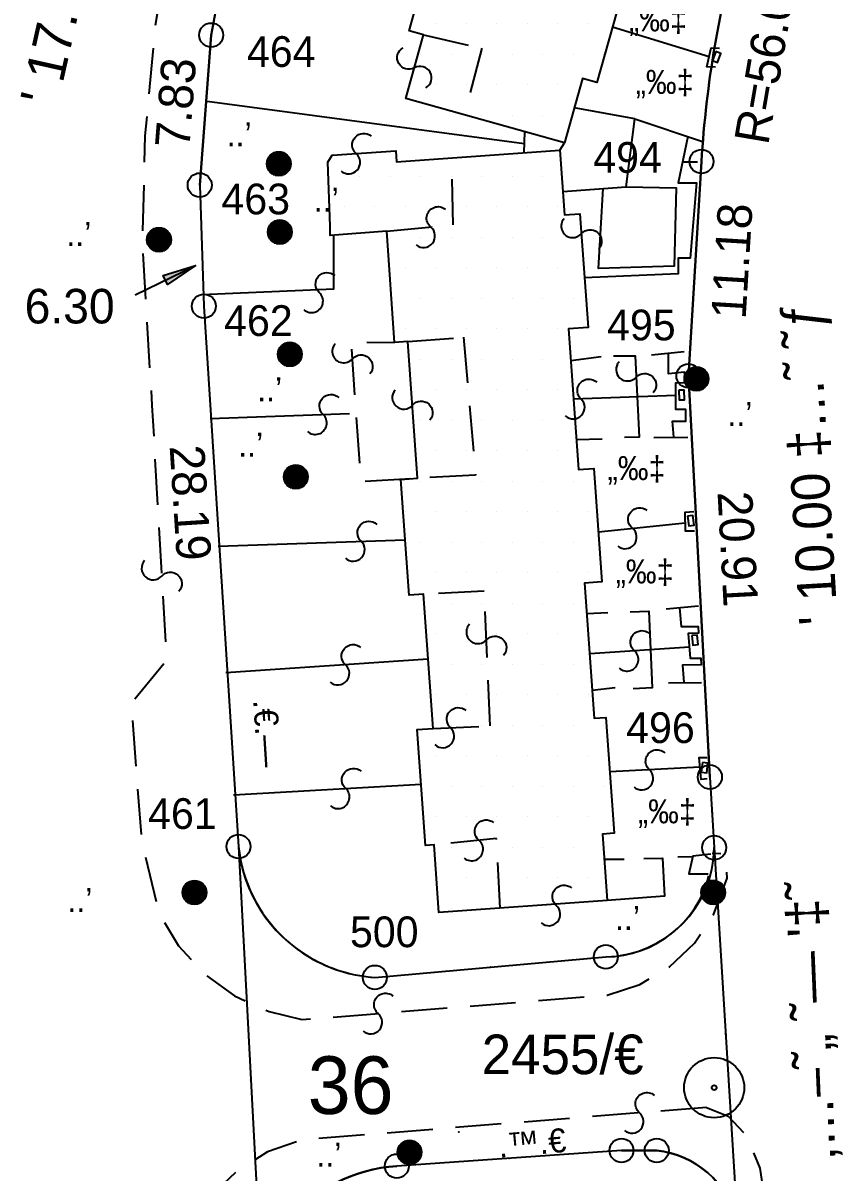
# Model space of a CAD drawing. Extents: x 160399 to 161261, y 619798 to 620526.
# Drawn here: x 160829 to 160870.9, y 620068.5 to 620128.4 of the extents above; entities that cross this region are included whole.
import ezdxf
from ezdxf.enums import TextEntityAlignment as Align

# ---------------------------------------------------------------- set-up
doc = ezdxf.new("R2010")
doc.units = 0
doc.header["$LTSCALE"] = 0.3749999999999999
doc.header["$MEASUREMENT"] = 0
doc.linetypes.add('HIDDEN', pattern=[9.524999999999999, 6.35, -3.175])
doc.layers.get('0').update_dxf_attribs({"linetype": 'CONTINUOUS'})
for name, color, linetype in [('FNCP002', 251, 'CONTINUOUS'), ('FNCS012', 3, 'CONTINUOUS'), ('PCLP004', 7, 'CONTINUOUS'), ('PCLS002', 2, 'CONTINUOUS'), ('PCLS007', 4, 'CONTINUOUS'), ('PCLS012', 4, 'CONTINUOUS'), ('PH-BLDH001', 3, 'CONTINUOUS'), ('PH-BLDP001', 3, 'CONTINUOUS'), ('PH-BLDP008', 3, 'CONTINUOUS'), ('PH-BLDP030', 3, 'HIDDEN'), ('PH-BLDP031', 3, 'HIDDEN'), ('PH-FNCP000', 3, 'CONTINUOUS'), ('PH-FNCP006', 3, 'CONTINUOUS'), ('PH-FNCP007', 3, 'CONTINUOUS'), ('PH-LGTS008', 3, 'CONTINUOUS'), ('PH-PHNS006', 3, 'CONTINUOUS'), ('PH-RODP021', 3, 'HIDDEN'), ('PH-RODP023', 3, 'HIDDEN'), ('PH-RODT100', 3, 'HIDDEN'), ('RODS001', 7, 'CONTINUOUS'), ('RODS004', 3, 'CONTINUOUS'), ('SRVS002', 6, 'CONTINUOUS'), ('SRVS007', 2, 'CONTINUOUS'), ('UD_PCLS008', 11, 'CONTINUOUS')]:
    doc.layers.add(name, color=color, linetype=linetype)
doc.styles.add('HEBTXT', font='hebtxt')

# ---------------------------------------------------------------- blocks, each defined once
blk = doc.blocks.new('*X19')
at = {"color": 0}
for p, q in [((160846.29375, 620120.3624999999), (160846.29375, 620120.3624999999)), ((160847.88125, 620120.3624999999), (160847.88125, 620120.3624999999)), ((160849.46875, 620120.3624999999), (160849.46875, 620120.3624999999)), ((160851.05625, 620120.3624999999), (160851.05625, 620120.3624999999)), ((160852.64375, 620120.3624999999), (160852.64375, 620120.3624999999)), ((160854.23125, 620120.3624999999), (160854.23125, 620120.3624999999)), ((160855.8187499999, 620120.3624999999), (160855.8187499999, 620120.3624999999)), ((160857.4062499999, 620120.3624999999), (160857.4062499999, 620120.3624999999)), ((160847.0875, 620118.775), (160847.0875, 620118.775)), ((160848.675, 620118.775), (160848.675, 620118.775)), ((160850.2625, 620118.775), (160850.2625, 620118.775)), ((160851.85, 620118.775), (160851.85, 620118.775)), ((160853.4375, 620118.775), (160853.4375, 620118.775)), ((160855.025, 620118.775), (160855.025, 620118.775)), ((160856.6125, 620118.775), (160856.6125, 620118.775)), ((160858.2, 620118.775), (160858.2, 620118.775)), ((160849.46875, 620117.1875), (160849.46875, 620117.1875)), ((160851.05625, 620117.1875), (160851.05625, 620117.1875)), ((160852.64375, 620117.1875), (160852.64375, 620117.1875)), ((160854.23125, 620117.1875), (160854.23125, 620117.1875)), ((160855.81875, 620117.1875), (160855.81875, 620117.1875)), ((160857.40625, 620117.1875), (160857.40625, 620117.1875)), ((160858.99375, 620117.1875), (160858.99375, 620117.1875)), ((160850.2625, 620115.6), (160850.2625, 620115.6)), ((160851.85, 620115.6), (160851.85, 620115.6)), ((160853.4375, 620115.6), (160853.4375, 620115.6)), ((160855.025, 620115.6), (160855.025, 620115.6)), ((160856.6125, 620115.6), (160856.6125, 620115.6)), ((160858.2, 620115.6), (160858.2, 620115.6)), ((160851.05625, 620114.0125), (160851.05625, 620114.0125)), ((160852.64375, 620114.0125), (160852.64375, 620114.0125)), ((160854.23125, 620114.0125), (160854.23125, 620114.0125)), ((160855.81875, 620114.0125), (160855.81875, 620114.0125)), ((160857.40625, 620114.0125), (160857.40625, 620114.0125)), ((160858.99375, 620114.0125), (160858.99375, 620114.0125)), ((160850.2625, 620112.4249999999), (160850.2625, 620112.4249999999)), ((160851.85, 620112.4249999999), (160851.85, 620112.4249999999)), ((160853.4375, 620112.4249999999), (160853.4375, 620112.4249999999)), ((160855.025, 620112.4249999999), (160855.025, 620112.4249999999)), ((160856.6125, 620112.4249999999), (160856.6125, 620112.4249999999)), ((160858.2, 620112.4249999999), (160858.2, 620112.4249999999)), ((160851.05625, 620110.8375), (160851.05625, 620110.8375)), ((160852.64375, 620110.8375), (160852.64375, 620110.8375)), ((160854.23125, 620110.8375), (160854.23125, 620110.8375)), ((160855.81875, 620110.8375), (160855.81875, 620110.8375)), ((160857.40625, 620110.8375), (160857.40625, 620110.8375)), ((160851.85, 620109.25), (160851.85, 620109.25)), ((160853.4375, 620109.25), (160853.4375, 620109.25)), ((160855.025, 620109.25), (160855.025, 620109.25)), ((160856.6125, 620109.25), (160856.6125, 620109.25)), ((160858.2, 620109.25), (160858.2, 620109.25)), ((160851.05625, 620107.6625), (160851.05625, 620107.6625)), ((160852.64375, 620107.6625), (160852.64375, 620107.6625)), ((160854.23125, 620107.6625), (160854.23125, 620107.6625)), ((160855.81875, 620107.6625), (160855.81875, 620107.6625)), ((160857.40625, 620107.6625), (160857.40625, 620107.6625)), ((160858.99375, 620107.6625), (160858.99375, 620107.6625)), ((160851.85, 620106.075), (160851.85, 620106.075)), ((160853.4375, 620106.075), (160853.4375, 620106.075)), ((160855.025, 620106.075), (160855.025, 620106.075)), ((160856.6125, 620106.075), (160856.6125, 620106.075)), ((160858.2, 620106.075), (160858.2, 620106.075)), ((160851.05625, 620104.4874999999), (160851.05625, 620104.4874999999)), ((160852.64375, 620104.4874999999), (160852.64375, 620104.4874999999)), ((160854.23125, 620104.4874999999), (160854.23125, 620104.4874999999)), ((160855.8187499999, 620104.4874999999), (160855.8187499999, 620104.4874999999)), ((160857.4062499999, 620104.4874999999), (160857.4062499999, 620104.4874999999)), ((160858.9937499999, 620104.4874999999), (160858.9937499999, 620104.4874999999)), ((160850.2625, 620102.9), (160850.2625, 620102.9)), ((160851.85, 620102.9), (160851.85, 620102.9)), ((160853.4375, 620102.9), (160853.4375, 620102.9)), ((160855.025, 620102.9), (160855.025, 620102.9)), ((160856.6125, 620102.9), (160856.6125, 620102.9)), ((160858.2, 620102.9), (160858.2, 620102.9)), ((160859.7875, 620102.9), (160859.7875, 620102.9)), ((160851.05625, 620101.3125), (160851.05625, 620101.3125)), ((160852.64375, 620101.3125), (160852.64375, 620101.3125)), ((160854.23125, 620101.3125), (160854.23125, 620101.3125)), ((160855.81875, 620101.3125), (160855.81875, 620101.3125)), ((160857.40625, 620101.3125), (160857.40625, 620101.3125)), ((160858.99375, 620101.3125), (160858.99375, 620101.3125)), ((160851.85, 620099.725), (160851.85, 620099.725)), ((160853.4375, 620099.725), (160853.4375, 620099.725)), ((160855.025, 620099.725), (160855.025, 620099.725)), ((160856.6125, 620099.725), (160856.6125, 620099.725)), ((160858.2, 620099.725), (160858.2, 620099.725)), ((160859.7875, 620099.725), (160859.7875, 620099.725)), ((160852.64375, 620098.1375), (160852.64375, 620098.1375)), ((160854.23125, 620098.1375), (160854.23125, 620098.1375)), ((160855.81875, 620098.1375), (160855.81875, 620098.1375)), ((160857.40625, 620098.1375), (160857.40625, 620098.1375)), ((160858.99375, 620098.1375), (160858.99375, 620098.1375)), ((160851.85, 620096.5499999999), (160851.85, 620096.5499999999)), ((160853.4375, 620096.5499999999), (160853.4375, 620096.5499999999)), ((160855.025, 620096.5499999999), (160855.025, 620096.5499999999)), ((160856.6125, 620096.5499999999), (160856.6125, 620096.5499999999)), ((160858.2, 620096.5499999999), (160858.2, 620096.5499999999)), ((160852.64375, 620094.9625), (160852.64375, 620094.9625)), ((160854.23125, 620094.9625), (160854.23125, 620094.9625)), ((160855.81875, 620094.9625), (160855.81875, 620094.9625)), ((160857.40625, 620094.9625), (160857.40625, 620094.9625)), ((160858.99375, 620094.9625), (160858.99375, 620094.9625)), ((160851.85, 620093.375), (160851.85, 620093.375)), ((160853.4375, 620093.375), (160853.4375, 620093.375)), ((160855.025, 620093.375), (160855.025, 620093.375)), ((160856.6125, 620093.375), (160856.6125, 620093.375)), ((160858.2, 620093.375), (160858.2, 620093.375)), ((160859.7875, 620093.375), (160859.7875, 620093.375)), ((160852.64375, 620091.7875), (160852.64375, 620091.7875)), ((160854.23125, 620091.7875), (160854.23125, 620091.7875)), ((160855.81875, 620091.7875), (160855.81875, 620091.7875)), ((160857.40625, 620091.7875), (160857.40625, 620091.7875)), ((160858.99375, 620091.7875), (160858.99375, 620091.7875)), ((160860.58125, 620091.7875), (160860.58125, 620091.7875)), ((160851.85, 620090.2), (160851.85, 620090.2)), ((160853.4375, 620090.2), (160853.4375, 620090.2)), ((160855.025, 620090.2), (160855.025, 620090.2)), ((160856.6125, 620090.2), (160856.6125, 620090.2)), ((160858.2, 620090.2), (160858.2, 620090.2)), ((160859.7874999999, 620090.2), (160859.7874999999, 620090.2)), ((160852.64375, 620088.6124999999), (160852.64375, 620088.6124999999)), ((160854.23125, 620088.6124999999), (160854.23125, 620088.6124999999)), ((160855.8187499999, 620088.6124999999), (160855.8187499999, 620088.6124999999)), ((160857.4062499999, 620088.6124999999), (160857.4062499999, 620088.6124999999)), ((160858.9937499999, 620088.6124999999), (160858.9937499999, 620088.6124999999)), ((160860.5812499999, 620088.6124999999), (160860.5812499999, 620088.6124999999)), ((160851.85, 620087.025), (160851.85, 620087.025)), ((160853.4375, 620087.025), (160853.4375, 620087.025)), ((160855.025, 620087.025), (160855.025, 620087.025)), ((160856.6125, 620087.025), (160856.6125, 620087.025)), ((160858.2, 620087.025), (160858.2, 620087.025)), ((160859.7875, 620087.025), (160859.7875, 620087.025)), ((160852.64375, 620085.4375), (160852.64375, 620085.4375)), ((160854.23125, 620085.4375), (160854.23125, 620085.4375)), ((160855.81875, 620085.4375), (160855.81875, 620085.4375)), ((160857.40625, 620085.4375), (160857.40625, 620085.4375)), ((160858.99375, 620085.4375), (160858.99375, 620085.4375)), ((160853.4375, 620083.85), (160853.4375, 620083.85)), ((160855.025, 620083.85), (160855.025, 620083.85)), ((160856.6125, 620083.85), (160856.6125, 620083.85)), ((160858.2, 620083.85), (160858.2, 620083.85)), ((160859.7875, 620083.85), (160859.7875, 620083.85)), ((160852.64375, 620082.2625), (160852.64375, 620082.2625)), ((160854.23125, 620082.2625), (160854.23125, 620082.2625))]:
    blk.add_line(p, q, dxfattribs=at)
blk = doc.blocks.new('*X17')
at = {"color": 0}
for p, q in [((160854.23125, 620136.2374999999), (160854.23125, 620136.2374999999)), ((160855.81875, 620136.2374999999), (160855.81875, 620136.2374999999)), ((160853.4375, 620134.65), (160853.4375, 620134.65)), ((160855.025, 620134.65), (160855.025, 620134.65)), ((160856.6125, 620134.65), (160856.6125, 620134.65)), ((160858.2, 620134.65), (160858.2, 620134.65)), ((160859.7875, 620134.65), (160859.7875, 620134.65)), ((160861.375, 620134.65), (160861.375, 620134.65)), ((160852.64375, 620133.0625), (160852.64375, 620133.0625)), ((160854.23125, 620133.0625), (160854.23125, 620133.0625)), ((160855.81875, 620133.0625), (160855.81875, 620133.0625)), ((160857.40625, 620133.0625), (160857.40625, 620133.0625)), ((160858.99375, 620133.0625), (160858.99375, 620133.0625)), ((160860.58125, 620133.0625), (160860.58125, 620133.0625)), ((160851.85, 620131.475), (160851.85, 620131.475)), ((160853.4375, 620131.475), (160853.4375, 620131.475)), ((160855.025, 620131.475), (160855.025, 620131.475)), ((160856.6125, 620131.475), (160856.6125, 620131.475)), ((160858.2, 620131.475), (160858.2, 620131.475)), ((160859.7875, 620131.475), (160859.7875, 620131.475)), ((160861.375, 620131.475), (160861.375, 620131.475)), ((160851.05625, 620129.8875), (160851.05625, 620129.8875)), ((160852.64375, 620129.8875), (160852.64375, 620129.8875)), ((160854.23125, 620129.8875), (160854.23125, 620129.8875)), ((160855.81875, 620129.8875), (160855.81875, 620129.8875)), ((160857.40625, 620129.8875), (160857.40625, 620129.8875)), ((160858.99375, 620129.8875), (160858.99375, 620129.8875)), ((160860.58125, 620129.8875), (160860.58125, 620129.8875)), ((160851.85, 620128.2999999999), (160851.85, 620128.2999999999)), ((160853.4375, 620128.2999999999), (160853.4375, 620128.2999999999)), ((160855.025, 620128.2999999999), (160855.025, 620128.2999999999)), ((160856.6125, 620128.2999999999), (160856.6125, 620128.2999999999)), ((160858.2, 620128.2999999999), (160858.2, 620128.2999999999)), ((160859.7874999999, 620128.2999999999), (160859.7874999999, 620128.2999999999)), ((160851.05625, 620126.7125), (160851.05625, 620126.7125)), ((160852.64375, 620126.7125), (160852.64375, 620126.7125)), ((160854.23125, 620126.7125), (160854.23125, 620126.7125)), ((160855.81875, 620126.7125), (160855.81875, 620126.7125)), ((160857.40625, 620126.7125), (160857.40625, 620126.7125)), ((160858.99375, 620126.7125), (160858.99375, 620126.7125)), ((160860.58125, 620126.7125), (160860.58125, 620126.7125)), ((160851.85, 620125.125), (160851.85, 620125.125)), ((160853.4375, 620125.125), (160853.4375, 620125.125)), ((160855.025, 620125.125), (160855.025, 620125.125)), ((160856.6125, 620125.125), (160856.6125, 620125.125)), ((160858.2, 620125.125), (160858.2, 620125.125)), ((160854.23125, 620123.5375), (160854.23125, 620123.5375)), ((160855.81875, 620123.5375), (160855.81875, 620123.5375)), ((160857.40625, 620123.5375), (160857.40625, 620123.5375))]:
    blk.add_line(p, q, dxfattribs=at)
blk = doc.blocks.new('*X11')
at = {"color": 0}
for p, q in [((-0.5, 0), (0.5, 0)), ((-0.4989909192560522, 0.03175), (0.4989909192560522, 0.03175)), ((-0.4959513585020209, 0.0635), (0.4959513585020208, 0.0635)), ((-0.4908435977987285, 0.09525), (0.4908435977987285, 0.09525)), ((-0.4836021091765419, 0.127), (0.4836021091765419, 0.127)), ((-0.4741291358902129, 0.15875), (0.4741291358902129, 0.15875)), ((-0.4622875187586185, 0.1905), (0.4622875187586185, 0.1905)), ((-0.4478894255282212, 0.22225), (0.4478894255282212, 0.22225)), ((-0.4306785344082057, 0.254), (0.4306785344082057, 0.254)), ((-0.4103010327795922, 0.28575), (0.4103010327795922, 0.28575)), ((-0.3862560679135021, 0.3175), (0.3862560679135021, 0.3175)), ((-0.3578050272145432, 0.34925), (0.3578050272145432, 0.34925)), ((-0.3237885112229895, 0.381), (0.3237885112229895, 0.381)), ((-0.2822010586443644, 0.41275), (0.2822010586443644, 0.41275)), ((-0.2289535979188796, 0.4445), (0.2289535979188796, 0.4445)), ((-0.1522692927021072, 0.47625), (0.1522692927021072, 0.47625)), ((-0.4989909192560522, -0.03175), (0.4989909192560522, -0.03175)), ((-0.4959513585020209, -0.0635), (0.4959513585020208, -0.0635)), ((-0.4908435977987285, -0.09525), (0.4908435977987285, -0.09525)), ((-0.4836021091765419, -0.127), (0.4836021091765419, -0.127)), ((-0.4741291358902129, -0.15875), (0.4741291358902129, -0.15875)), ((-0.4622875187586185, -0.1905), (0.4622875187586185, -0.1905)), ((-0.4478894255282212, -0.22225), (0.4478894255282212, -0.22225)), ((-0.4306785344082057, -0.254), (0.4306785344082057, -0.254)), ((-0.4103010327795922, -0.28575), (0.4103010327795922, -0.28575)), ((-0.3862560679135021, -0.3175), (0.3862560679135021, -0.3175)), ((-0.3578050272145432, -0.34925), (0.3578050272145432, -0.34925)), ((-0.3237885112229895, -0.381), (0.3237885112229895, -0.381)), ((-0.2822010586443644, -0.41275), (0.2822010586443644, -0.41275)), ((-0.2289535979188796, -0.4445), (0.2289535979188796, -0.4445)), ((-0.1522692927021072, -0.47625), (0.1522692927021072, -0.47625))]:
    blk.add_line(p, q, dxfattribs=at)
blk = doc.blocks.new('LGTS008')
blk.add_circle((0, 0), 0.5)
blk.add_blockref('*X11', (0, 0))
at = {"style": 'HEBTXT', "flags": 8}
blk.add_attdef('DESC', text='', height=1.5, dxfattribs=at).set_placement((-3.815126273058195, -0.6481117895361033), align=Align.CENTER)
at = {"style": 'HEBTXT', "flags": 9}
blk.add_attdef('ID', (0, -2.842750834517413), '', height=1.5, dxfattribs=at)
blk = doc.blocks.new('PHNS006')
at = {"layer": 'PH-PHNS006', "flags": 128}
blk.add_lwpolyline([(-0.5, -0.3125), (0.5, -0.3125), (0.5, 0.25), (-0.5, 0.25), (-0.5, -0.3125)], dxfattribs=at)
blk = doc.blocks.new('FNCS012')
blk.add_circle((0, 0), 0.001)
blk = doc.blocks.new('RODS004')
blk.add_circle((0, 0), 0.001)
blk = doc.blocks.new('SRVS002')
for radius in [1.25, 0.1]:
    blk.add_circle((0, 0), radius)
blk = doc.blocks.new('PCLS002')
blk.add_lwpolyline([(-0.8485281374238571, -0.8485281374238571, 1), (0, 0, -1), (0.8485281374238571, 0.8485281374238571, -1)], format="xyb")
blk = doc.blocks.new('RODS001')
blk.add_circle((0, 0), 0.001)
blk = doc.blocks.new('PCLS008')
at = {"style": 'HEBTXT', "flags": 1}
blk.add_attdef('CAPTION', text='', height=1.5, dxfattribs=at).set_placement((-0.1651017121039331, -14.19119258294813), align=Align.CENTER)
blk = doc.blocks.new('SRVS007')
blk.add_circle((0, 0), 0.5)
at = {"style": 'HEBTXT'}
blk.add_attdef('NAME', text='', height=1.8, dxfattribs=at).set_placement((-0.01061771158461622, -2.996116567604858), align=Align.CENTER)
for tag, flags, p in [('KIND', 1, (1.110223024625157e-16, -6.042079831357224, -0.001)), ('HEIGHT', 1, (1.040834085586084e-16, -7.999999999999998, -0.001)), ('SOURCE-CODE', 9, (1.110223024625157e-16, -9.957920168642774, -0.001)), ('MARK-CODE', 9, (1.110223024625157e-16, -11.91584033728554, -0.0009999999999999998))]:
    blk.add_attdef(tag, text='', height=1.8, dxfattribs=dict(at, flags=flags)).set_placement(p, align=Align.CENTER)
blk = doc.blocks.new('PCLS007')
blk.add_circle((0, 0), 0.003125)
blk = doc.blocks.new('PCLS010')
blk.add_lwpolyline([(0.7499960592755787, -0.002431269442663295), (5.749996059275579, -0.002431269442663295), (3.249996059275579, 0.4975687305573367), (3.249996059275579, -0.5024312694426633), (5.749996059275579, -0.002431269442663295)])
blk.add_solid([(3.249996059275579, -0.5024312694426633), (3.249996059275579, 0.4975687305573367), (5.749996059275579, -0.002431269442663295)])

msp = doc.modelspace()

# ---------------------------------------------------------------- linework, layer by layer
at = {"layer": 'FNCP002', "flags": 128}
for points in [[(160864.74, 620089.11), (160863.62, 620109.99), (160864.3, 620121.15, -0.05423491042838841), (160866.34, 620133.09, -0.09047541799776362), (160874.28, 620143.53), (160855.16, 620158.16), (160851.14, 620151.89), (160847.94, 620154.37), (160846.77, 620152.3), (160842.75, 620143.34), (160840.11, 620134.98), (160838.78, 620127.73), (160838.18, 620119.92, 0.05411386428547276)], [(160838.4, 620113.62), (160840.2, 620085.49, 0.1329432307706634)], [(160840.2, 620085.49, 0.2398491003433579), (160843.9, 620079.73, 0.1152428144086235), (160847.3, 620078.68, 0.8870445028285678)], [(160859.32, 620079.75, 0.3396656970193744), (160864.69, 620083.96, -1.033348640608609)], [(160847.3, 620078.68), (160859.32, 620079.75, 0.06490641091407588)], [(160860.14, 620069.67), (160848.44, 620068.86, 0.2106792816383461)], [(160860.14, 620069.67), (160861.97, 620069.67, -0.3123623364667542), (160866.15, 620066.04, 0.8523101998434994)], [(160841.5, 620061.11, -0.158862058455751), (160842.72, 620065.85, -0.2164329300639602), (160848.44, 620068.86, -1.847254056927535)]]:
    msp.add_lwpolyline(points, format="xyb", dxfattribs=at)
msp.add_lwpolyline([(160838.18, 620119.92), (160838.4, 620113.62)], dxfattribs=at)
at = {"layer": 'PCLP004'}
for p, q in [((160838.78, 620127.73), (160840.11, 620134.98)), ((160838.18, 620119.92), (160838.78, 620127.73)), ((160864.3, 620121.15), (160863.62, 620109.99)), ((160838.18, 620119.92), (160838.4, 620113.62)), ((160838.4, 620113.62), (160840.1999999923, 620085.4899999764)), ((160863.62, 620109.99), (160864.74, 620089.11)), ((160864.74, 620089.11), (160864.9647879671, 620085.4320863184)), ((160840.1999999923, 620085.4899999764), (160841.4958362131, 620061.1880897695)), ((160864.9647879671, 620085.4320863184), (160866.15, 620066.04)), ((160847.3000000242, 620078.6800000089), (160859.32, 620079.75)), ((160860.14, 620069.67), (160848.44, 620068.86)), ((160861.9699999996, 620069.6699999963), (160860.14, 620069.67))]:
    msp.add_line(p, q, dxfattribs=at)
for centre, radius, start, end in [((160920.1964592712, 620117.7441225449), 56.00012643106428, 164.0956100639577, 176.5131702202768), ((160847.7902789746, 620086.2973319937), 7.633093738166826, 186.0713780653789, 266.3173168329028), ((160859.1978302035, 620085.5162782335), 5.767572290422781, 271.2137407086713, 359.1635973518718), ((160861.4381889864, 620064.8359448884), 4.86322030552085, 14.33458651930487, 83.72194087721749), ((160848.8939618799, 620061.0573714657), 7.815823272829372, 93.32975114497405, 142.1790732973562)]:
    msp.add_arc(centre, radius, start, end, dxfattribs=at)
at = {"layer": 'PH-BLDP001'}
for points in [[(160857.171, 620122.115, 40.67), (160848.91, 620124.426, 40.328), (160849.836, 620127.7390000001, 41.989), (160849.079, 620127.951, 41.989), (160850.746, 620133.9110000001, 41.989), (160851.349, 620133.7420000001, 41.928), (160852.231, 620136.895, 40.349), (160860.85, 620134.4850000001, 42.14899999999999), (160859.969, 620131.337, 42.142), (160860.52, 620131.1830000001, 42.142), (160858.862, 620125.256, 41.895), (160858.109, 620125.4670000001, 41.895), (160858.109, 620125.4670000001, 41.895), (160857.171, 620122.115, 40.67)], [(160859.395, 620082.684, 40.63), (160850.631, 620082.059, 38.327), (160850.38, 620085.584, 41.875), (160849.938, 620085.552, 41.875), (160849.508, 620091.581, 41.875), (160850.328, 620091.6390000001, 42.035), (160849.829, 620098.632, 42.035), (160849.082, 620098.5780000001, 42.035), (160848.653, 620104.599, 42.035), (160849.527, 620104.662, 42.142), (160849.021, 620111.772, 42.035), (160848.329, 620111.7220000001, 42.035), (160847.917, 620117.512, 36.881), (160844.98, 620117.3030000001, 36.72), (160844.966, 620117.506, 36.566), (160844.972, 620117.7740000001, 36.546), (160844.856, 620121.1070000001, 36.546), (160845.083, 620121.469, 36.66), (160848.383, 620121.704, 40), (160848.424, 620121.1340000001, 40), (160856.925, 620121.74, 40.797), (160857.165, 620118.365, 42.15600000000001), (160857.976, 620118.422, 42.022), (160858.398, 620112.5090000001, 42.00899999999999), (160857.382, 620112.437, 42.00899999999999), (160857.905, 620105.108, 42.00899999999999), (160858.698, 620105.165, 42.00899999999999), (160859.119, 620099.2640000001, 42.00899999999999), (160858.218, 620099.199, 42.00899999999999), (160858.719, 620092.165, 42.00899999999999), (160859.328, 620092.209, 42.00899999999999), (160859.757, 620086.185, 41.88800000000001), (160859.148, 620086.142, 40.757), (160859.395, 620082.684, 40.63)]]:
    msp.add_polyline3d(points, close=True, dxfattribs=at)
at = {"layer": 'PH-BLDP008'}
for points in [[(160857.078, 620119.589, 35.977), (160860.373, 620119.822, 35.783), (160860.832, 620123.363, 36.024), (160857.682, 620123.9400000001, 36.024)], [(160860.373, 620119.822, 36.66), (160862.977, 620119.784, 36.694), (160862.874, 620115.701, 36.894), (160858.938, 620115.5700000001, 36.828), (160859.183, 620119.738, 36.64)]]:
    msp.add_polyline3d(points, dxfattribs=at)
at = {"layer": 'PH-BLDP030'}
for points in [[(160849.836, 620127.7390000001, 40.596), (160852.876, 620127.0380000001, 40.643), (160851.94, 620123.579, 40.643)], [(160847.917, 620117.512, 41.881), (160851.372, 620117.846, 41.701), (160851.295, 620121.339, 40.703)], [(160849.021, 620111.772, 42.002), (160851.912, 620111.996, 42.31), (160852.534, 620104.8280000001, 41.88800000000001), (160849.527, 620104.662, 41.881)], [(160850.328, 620091.6390000001, 41.995), (160853.295, 620091.7690000001, 42.142), (160852.995, 620098.783, 42.357), (160849.829, 620098.632, 42.002)], [(160853.814, 620082.2860000001, 40.643), (160853.628, 620085.905, 42.102), (160850.38, 620085.584, 42.002)]]:
    msp.add_polyline3d(points, dxfattribs=at)
at = {"layer": 'PH-BLDP031'}
for points in [[(160855.085, 620122.699, 40.603), (160855.057, 620121.6070000001, 40.603)], [(160856.925, 620121.74, 40.603), (160857.171, 620122.115, 40.603)]]:
    msp.add_polyline3d(points, dxfattribs=at)
at = {"layer": 'PH-FNCP000'}
for points in [[(160864.706, 620126.6000000001, 35.06), (160859.668, 620128.138, 35.06)], [(160865.033, 620126.051, 35.06), (160864.585, 620126.071, 35.06), (160864.812, 620127.062, 35.06), (160865.233, 620127.049, 35.06)], [(160838.568, 620124.2890000001, 35.823), (160855.069, 620122.0780000001, 40.181)], [(160860.832, 620123.363, 35.101), (160864.361, 620122.1950000001, 35.101)], [(160863.593, 620122.449, 35.101), (160863.084, 620120.0390000001, 35.101), (160864.048, 620120.0390000001, 35.101), (160863.717, 620116.1170000001, 35.261), (160863.081, 620116.116, 35.221), (160863.095, 620115.3060000001, 35.221), (160858.214, 620115.0930000001, 35.228)], [(160863.315, 620121.1340000001, 35.415), (160864.1, 620121.137, 35.415)], [(160838.299, 620114.2250000001, 35.38800000000001), (160845.156, 620114.527, 34.913), (160845.17, 620117.317, 34.913)], [(160861.706, 620111.081, 34.592), (160863.393, 620111.25, 35.214)], [(160859.082, 620110.978, 35.743), (160857.502, 620110.7660000001, 35.743)], [(160859.725, 620111.0390000001, 35.73), (160860.843, 620111.027, 35.73), (160861.054, 620106.7960000001, 35.743), (160860.291, 620106.782, 35.743)], [(160862.855, 620106.792, 35.522), (160862.794, 620107.628, 35.348), (160863.49, 620107.635, 35.348), (160863.489, 620108.2440000001, 35.348), (160862.974, 620108.231, 35.348), (160862.966, 620109.63, 35.348), (160863.488, 620109.643, 35.348), (160863.414, 620110.186, 35.348), (160862.591, 620110.091, 35.348), (160862.592, 620111.17, 35.348)], [(160862.97, 620108.961, 35.348), (160857.644, 620108.77, 35.957)], [(160859.139, 620106.694, 35.743), (160857.794, 620106.6560000001, 35.743)], [(160861.817, 620106.784, 34.471), (160863.598, 620106.799, 35.522)], [(160863.943, 620101.912, 35.382), (160863.461, 620101.905, 35.382), (160863.447, 620102.8960000001, 35.382), (160863.902, 620102.936, 35.382)], [(160858.933, 620101.8740000001, 35.77), (160863.455, 620102.3420000001, 35.38800000000001)], [(160859.422, 620097.6510000001, 35.777), (160858.332, 620097.598, 35.77)], [(160860.587, 620097.699, 35.669), (160861.557, 620097.733, 35.984), (160861.735, 620093.7440000001, 35.984), (160860.737, 620093.7030000001, 35.984)], [(160864.154, 620098.003, 35.114), (160862.461, 620097.841, 34.679)], [(160863.163, 620097.908, 35.455), (160863.238, 620096.9380000001, 35.455), (160864.135, 620096.946, 35.455), (160864.142, 620096.604, 35.455), (160863.613, 620096.584, 35.455), (160863.715, 620095.292, 35.455), (160864.27, 620095.292, 35.455), (160864.284, 620094.951, 35.455), (160863.313, 620094.93, 35.455), (160863.375, 620094.023, 35.455)], [(160863.669, 620095.876, 35.348), (160858.481, 620095.513, 36.024)], [(160862.584, 620094.0190000001, 34.485), (160864.298, 620094.027, 35.335)], [(160859.807, 620093.7490000001, 35.884), (160858.615, 620093.62, 35.884)], [(160864.59, 620089.0210000001, 35.536), (160864.282, 620088.9870000001, 35.536), (160864.174, 620090.125, 35.308), (160864.589, 620090.132, 35.308)], [(160864.222, 620089.618, 35.308), (160859.53, 620089.375, 35.38800000000001)], [(160861.294, 620084.861, 36.212), (160862.264, 620084.888, 36.212), (160862.38, 620082.907, 36.212), (160859.395, 620082.684, 36.212)], [(160863.849, 620084.9530000001, 35.415), (160863.074, 620084.9430000001, 35.067)], [(160864.795, 620085.091, 35.188), (160863.857, 620084.99, 35.188), (160863.644, 620084.066, 35.469), (160864.641, 620084.0740000001, 35.455)], [(160860.283, 620084.8200000001, 36.218), (160859.242, 620084.8200000001, 36.212)]]:
    msp.add_polyline3d(points, dxfattribs=at)
at = {"layer": 'PH-FNCP006'}
for points in [[(160838.725, 620107.77, 34.766), (160845.985, 620108.028, 34.766)], [(160839.136, 620101.121, 34.766), (160848.876, 620101.463, 34.766)]]:
    msp.add_polyline3d(points, dxfattribs=at)
at = {"layer": 'PH-FNCP007'}
for points in [[(160850.071, 620095.2420000001, 35.067), (160839.542, 620094.5380000001, 35.449)], [(160839.935, 620088.184, 35.067), (160849.711, 620088.734, 35.067)]]:
    msp.add_polyline3d(points, dxfattribs=at)
at = {"layer": 'PH-RODP021', "flags": 128}
for points in [[(160898.078, 620191.875), (160892.633, 620190.7320000001), (160887.283, 620189.2080000001), (160882.054, 620187.309), (160877.362, 620185.233), (160872.643, 620182.7740000001), (160868.119, 620179.973), (160863.814, 620176.8450000001), (160859.753, 620173.407), (160855.957, 620169.6780000001), (160851.715, 620164.7660000001), (160848.462, 620160.4720000001), (160845.531, 620155.952), (160842.938, 620151.23), (160840.697, 620146.332), (160838.82, 620141.283), (160836.782, 620133.832), (160835.86, 620128.1830000001), (160835.329, 620122.484), (160835.191, 620116.762), (160835.694, 620108.446), (160836.456, 620095.1730000001), (160834.617, 620092.9280000001), (160835.146, 620085.887), (160836.053, 620082.018), (160837.07, 620080.3300000001), (160838.402, 620078.8770000001), (160839.997, 620077.7180000001), (160841.79, 620076.8990000001), (160843.495, 620076.4820000001), (160859.399, 620077.762), (160861.098, 620078.316), (160862.633, 620079.229), (160863.932, 620080.456), (160864.93, 620081.937), (160865.639, 620083.839), (160865.538, 620085.111), (160864.855, 620085.1240000001)], [(160864.559, 620071.909), (160843.481, 620070.2170000001), (160841.718, 620069.5920000001), (160840.125, 620068.6120000001), (160838.772, 620067.3200000001), (160837.719, 620065.7740000001), (160837.014, 620064.0410000001), (160836.713, 620062.505), (160836.944, 620051.8620000001), (160838.987, 620050.378), (160839.951, 620043.216), (160841.24, 620037.741), (160842.908, 620032.37), (160844.948, 620027.1290000001), (160847.35, 620022.044), (160849.051, 620018.9180000001), (160852.168, 620014.105), (160855.608, 620009.517), (160859.355, 620005.176), (160862.903, 620001.566), (160867.158, 619998.037), (160869.0104025917, 619996.7116770335)], [(160864.559, 620071.909), (160865.697, 620071.4500000001), (160866.635, 620070.4600000001), (160867.332, 620068.747), (160867.662, 620066.6460000001), (160867.669, 620066.184), (160865.922, 620065.988)]]:
    msp.add_lwpolyline(points, dxfattribs=at)
at = {"layer": 'PH-RODP023', "flags": 128}
msp.add_lwpolyline([(160849.176, 620104.637), (160846.584, 620104.474), (160846.069, 620111.757), (160848.329, 620111.7220000001)], dxfattribs=at)

# ---------------------------------------------------------------- block references
at = {"layer": 'FNCS012'}
ref = msp.add_blockref('FNCS012', (160839.8304077656, 620091.2659053069), dxfattribs=dict(at, xscale=1.25, yscale=1.25, zscale=1.25, rotation=273.6612864511213))
ref.add_attrib('FENCE_TYPE', '.€.—', dxfattribs={"layer": '0', "height": 1.25, "rotation": 273.6612864511213, "style": 'HEBTXT', "flags": 8}).set_placement((160841.0778565076, 620091.3457278358), align=Align.CENTER)
at = {"layer": 'PCLS002'}
for p, rotation in [((160849.3564124361, 620126.0231537804, 41.12874628106806), 74.38405749229291), ((160846.3268265498, 620121.5575755271, 37.91890323517771), 4.073277858935213), ((160850.2113497784, 620117.7337982131, 41.76146802891147), 5.521710246894898), ((160858.0495113813, 620117.3919696731, 42.01973543137999), 274.082173689769), ((160844.4066075436, 620114.3233738249, 35.01854880768173), 2.521824467480183), ((160846.1314718724, 620110.8735385502, 34.183), 274.0448018536443), ((160860.8982752945, 620109.9186124603, 35.73340558686291), 272.8549757067807), ((160858.029734808, 620108.7838331484, 35.91289325984459), 2.053850195088997), ((160844.6055439798, 620107.9789780092, 34.766), 2.035274518864293), ((160849.2562947626, 620108.4657830792, 42.084756007107), 274.0707267270207), ((160860.7064886843, 620102.0575454897, 35.62018295501963), 5.908734817400233), ((160846.5823756994, 620101.3824641159, 34.766), 2.010996865166395), ((160836.2034549029, 620099.5719909116, 32.619), 273.2857314258429), ((160853.1035580036, 620096.2449138762, 42.27920009742843), 272.4491393783209), ((160860.8107714847, 620095.6760121528, 35.72042915888441), 4.002414528460187), ((160845.7697746752, 620094.9544073865, 35.22305167386156), 3.825271130072798), ((160851.2325626615, 620091.6786336859, 42.03981655248997), 2.508827217899255), ((160861.5930254294, 620089.4818446673, 35.35282480086317), 2.964715747099533), ((160845.7810966351, 620088.5129027363, 35.067), 3.22007913434579), ((160852.7164032831, 620085.8149068516, 42.07393359861852), 5.644215934036246), ((160856.744427195, 620082.423328977, 36.212), 4.272451663709486), ((160847.4672162259, 620076.8016954709, 32.619), 4.601412235246972), ((160861.07333379, 620071.6291941727, 34.051), 4.589478610429782)]:
    msp.add_blockref('PCLS002', p, dxfattribs=dict(at, rotation=rotation))
at = {"layer": 'PCLS007'}
ref = msp.add_blockref('PCLS007', (160838.4799, 620123.82495), dxfattribs=dict(at, xscale=1.25, yscale=1.25, zscale=1.25, rotation=85.6068486928405))
ref.add_attrib('FRONT-LEN', '7.83', dxfattribs={"layer": '0', "height": 1.8, "rotation": 85.60684869203519, "style": 'HEBTXT'}).set_placement((160837.8222857221, 620124.1356772771), align=Align.CENTER)
ref = msp.add_blockref('PCLS007', (160863.9599, 620115.56995), dxfattribs=dict(at, xscale=1.25, yscale=1.25, zscale=1.25, rotation=86.51320139547437))
ref.add_attrib('FRONT-LEN', '11.18', dxfattribs={"layer": '0', "height": 1.8, "rotation": 86.51320139670058, "style": 'HEBTXT'}).set_placement((160866.7804735108, 620115.9148470896), align=Align.CENTER)
ref = msp.add_blockref('PCLS007', (160838.2899, 620116.7699500002), dxfattribs=dict(at, xscale=1.25, yscale=1.25, zscale=1.25))
ref.add_attrib('FRONT-LEN', '6.30', dxfattribs={"layer": '0', "height": 1.8, "rotation": 359.9999999998378, "style": 'HEBTXT'}).set_placement((160831.4114805874, 620112.7167870256), align=Align.CENTER)
for name, p, xscale, yscale, zscale, rotation in [('PCLS010', (160834.3543393564, 620113.9744595379), 0.6985923620522954, -0.5176743195625022, 0.6985923620522954, 26.04890025162404), ('PCLS007', (160864.8523, 620087.27095, 500), 1.25, 1.25, 1.25, 273.4976719289978), ('PCLS007', (160853.30995, 620079.2150000001), 1.25, 1.25, 1.25, 5.086922422518996), ('PCLS007', (160865.5573, 620075.736, 500), 1.25, 1.25, 1.25, 273.4974522211985), ('PCLS007', (160840.8479, 620073.33895), 1.25, 1.25, 1.25, 273.0521740806838), ('PCLS007', (160861.055, 620069.67), 1.25, 1.25, 1.25, 359.9999999948552), ('PCLS007', (160854.29, 620069.26495), 1.25, 1.25, 1.25, 3.960799196628646)]:
    msp.add_blockref(name, p, dxfattribs=dict(at, xscale=xscale, yscale=yscale, zscale=zscale, rotation=rotation))
ref = msp.add_blockref('PCLS007', (160839.29995, 620099.5549000001), dxfattribs=dict(at, xscale=1.25, yscale=1.25, zscale=1.25, rotation=273.6614893026174))
ref.add_attrib('FRONT-LEN', '28.19', dxfattribs={"layer": '0', "height": 1.8, "rotation": 273.6614893017155, "style": 'HEBTXT'}).set_placement((160836.8056423333, 620103.3279466663), align=Align.CENTER)
ref = msp.add_blockref('PCLS007', (160864.1799, 620099.5499), dxfattribs=dict(at, xscale=1.25, yscale=1.25, zscale=1.25, rotation=273.0703943361522))
ref.add_attrib('FRONT-LEN', '20.91', dxfattribs={"layer": '0', "height": 1.8, "rotation": 273.0703943378015, "style": 'HEBTXT'}).set_placement((160865.2966214595, 620100.9294762156), align=Align.CENTER)
at = {"layer": 'PCLS012'}
ref = msp.add_blockref('PCLS007', (160864.9961222139, 620127.1752692913), dxfattribs=dict(at, xscale=1.25, yscale=1.25, zscale=1.25, rotation=80.30431041463663))
ref.add_attrib('FRONT-LEN', 'R=56.00', dxfattribs={"layer": '0', "height": 1.8, "rotation": 80.3043104147477, "style": 'HEBTXT'}).set_placement((160868.543975089, 620126.4777054688), align=Align.CENTER)
at = {"layer": 'PCLS012', "xscale": 1.25, "yscale": 1.25, "zscale": 1.25}
for p, rotation in [((160863.289322804, 620081.4515566023), 45.18868027333087), ((160842.5065134001, 620080.7885615779), 316.1943643515582)]:
    msp.add_blockref('PCLS007', p, dxfattribs=dict(at, rotation=rotation))
at = {"layer": 'PH-BLDH001'}
for name in ['*X17', '*X19']:
    msp.add_blockref(name, (-1.369999999995343, 0.02000000001862645), dxfattribs=at)
at = {"layer": 'PH-LGTS008'}
ref = msp.add_blockref('LGTS008', (160842.299, 620121.0310000001, 35.596), dxfattribs=dict(at, xscale=1.25, yscale=1.25, zscale=1.25))
ref.add_attrib('DESC', '..’', dxfattribs={"layer": '0', "height": 1.25, "style": 'HEBTXT', "flags": 8}).set_placement((160840.232163326, 620121.9286919303), align=Align.CENTER)
ref = msp.add_blockref('LGTS008', (160842.349, 620117.4770000001, 35.623), dxfattribs=dict(at, xscale=1.25, yscale=1.25, zscale=1.25))
ref.add_attrib('DESC', '..’', dxfattribs={"layer": '0', "height": 1.25, "style": 'HEBTXT', "flags": 8}).set_placement((160844.7724407962, 620118.5401504338), align=Align.CENTER)
ref = msp.add_blockref('LGTS008', (160836.063, 620117.076, 33.568), dxfattribs=dict(at, xscale=1.25, yscale=1.25, zscale=1.25))
ref.add_attrib('DESC', '..’', dxfattribs={"layer": '0', "height": 1.25, "style": 'HEBTXT', "flags": 8}).set_placement((160831.8861908745, 620116.7479311439), align=Align.CENTER)
ref = msp.add_blockref('LGTS008', (160842.876, 620111.111, 35.569), dxfattribs=dict(at, xscale=1.25, yscale=1.25, zscale=1.25))
ref.add_attrib('DESC', '..’', dxfattribs={"layer": '0', "height": 1.25, "style": 'HEBTXT', "flags": 8}).set_placement((160841.8235591151, 620108.6618315529), align=Align.CENTER)
ref = msp.add_blockref('LGTS008', (160864.037, 620109.838, 33.829), dxfattribs=dict(at, xscale=1.25, yscale=1.25, zscale=1.25))
ref.add_attrib('DESC', '..’', dxfattribs={"layer": '0', "height": 1.25, "style": 'HEBTXT', "flags": 8}).set_placement((160866.2965373301, 620107.3758443841), align=Align.CENTER)
ref = msp.add_blockref('LGTS008', (160843.183, 620104.7320000001, 35.79), dxfattribs=dict(at, xscale=1.25, yscale=1.25, zscale=1.25))
ref.add_attrib('DESC', '..’', dxfattribs={"layer": '0', "height": 1.25, "style": 'HEBTXT', "flags": 8}).set_placement((160840.8371558897, 620105.782737717), align=Align.CENTER)
ref = msp.add_blockref('LGTS008', (160837.907, 620083.1000000001, 33.855), dxfattribs=dict(at, xscale=1.25, yscale=1.25, zscale=1.25))
ref.add_attrib('DESC', '..’', dxfattribs={"layer": '0', "height": 1.25, "style": 'HEBTXT', "flags": 8}).set_placement((160831.9458651984, 620082.087325329), align=Align.CENTER)
ref = msp.add_blockref('LGTS008', (160864.91, 620083.103, 34.11), dxfattribs=dict(at, xscale=1.25, yscale=1.25, zscale=1.25))
ref.add_attrib('DESC', '..’', dxfattribs={"layer": '0', "height": 1.25, "style": 'HEBTXT', "flags": 8}).set_placement((160860.44723294, 620081.1495412093), align=Align.CENTER)
ref = msp.add_blockref('LGTS008', (160849.104, 620069.5750000001, 34.204), dxfattribs=dict(at, xscale=1.25, yscale=1.25, zscale=1.25))
ref.add_attrib('DESC', '..’', dxfattribs={"layer": '0', "height": 1.25, "style": 'HEBTXT', "flags": 8}).set_placement((160844.90823365, 620068.8263738446), align=Align.CENTER)
at = {"layer": 'PH-PHNS006', "xscale": 0.5, "yscale": 0.5, "zscale": 0.5}
for p, rotation in [((160865.106, 620126.5800000001, 34.88), 249.913608), ((160863.288, 620108.9940000001, 35.221), 271.839822), ((160863.762, 620102.454, 35.442), 278.415798), ((160863.982, 620096.236, 35.134), 275.760505), ((160864.476, 620089.596, 35.254), 263.7097199999999)]:
    msp.add_blockref('PHNS006', p, dxfattribs=dict(at, rotation=rotation))
at = {"layer": 'RODS001'}
ref = msp.add_blockref('RODS001', (160822.739071465, 620134.365203916), dxfattribs=dict(at, rotation=77.41001854531036))
ref.add_attrib('STREET-NAME', "' 17.00 ‡…˜ ˜ƒ", dxfattribs={"layer": '0', "color": 11, "height": 2, "rotation": 77.41001854531036, "style": 'HEBTXT'}).set_placement((160832.6138516736, 620132.1828444314), align=Align.CENTER)
ref = msp.add_blockref('RODS001', (160864.1618496653, 620099.8883740975), dxfattribs=dict(at, rotation=93.36217601731164))
ref.add_attrib('STREET-NAME', "' 10.00 ‡…˜ ˜ƒ", dxfattribs={"layer": '0', "color": 11, "height": 2, "rotation": 93.36217601731164, "style": 'HEBTXT'}).set_placement((160870.9004240696, 620105.4948109566), align=Align.CENTER)
ref = msp.add_blockref('RODS001', (160864.5385437716, 620092.8657196872), dxfattribs=dict(at, rotation=92.39350428598499))
ref.add_attrib('STREET-NAME', "‚…–˜„ ˜— '‡˜", dxfattribs={"layer": '0', "color": 11, "height": 2, "rotation": 92.39350428598499, "style": 'HEBTXT'}).set_placement((160870.9792505275, 620076.4711732304), align=Align.CENTER)
at = {"layer": 'RODS004'}
ref = msp.add_blockref('RODS004', (160851.6697027221, 620070.6331741973), dxfattribs=dict(at, xscale=1.25, yscale=1.25, zscale=1.25, rotation=5.112095395084869))
ref.add_attrib('COVER_TYPE', '.™.€', dxfattribs={"layer": '0', "height": 1.25, "rotation": 5.112095395084869, "style": 'HEBTXT', "flags": 8}).set_placement((160855.5391282575, 620069.4445742121), align=Align.CENTER)
at = {"layer": 'SRVS002'}
ref = msp.add_blockref('SRVS002', (160864.96, 620072.94, 1000), dxfattribs=dict(at, xscale=1.25, yscale=1.25, zscale=1.25))
ref.add_attrib('NAME', '2455/€', dxfattribs={"layer": '0', "height": 2.06, "style": 'HEBTXT'}).set_placement((160857.0729422333, 620073.6427156676), align=Align.CENTER)
at = {"layer": 'SRVS007'}
ref = msp.add_blockref('SRVS007', (160838.78, 620127.73, 1000), dxfattribs=dict(at, xscale=1.25, yscale=1.25, zscale=1.25))
ref.add_attrib('NAME', '464', dxfattribs={"layer": '0', "height": 1.6, "style": 'HEBTXT'}).set_placement((160842.4243531747, 620126.0700477222), align=Align.CENTER)
ref = msp.add_blockref('SRVS007', (160864.3, 620121.15, 1000), dxfattribs=dict(at, xscale=1.25, yscale=1.25, zscale=1.25))
ref.add_attrib('NAME', '494', dxfattribs={"layer": '0', "height": 1.6, "style": 'HEBTXT'}).set_placement((160860.4514353219, 620120.5577512545), align=Align.CENTER)
ref = msp.add_blockref('SRVS007', (160838.18, 620119.92, 1000), dxfattribs=dict(at, xscale=1.25, yscale=1.25, zscale=1.25))
ref.add_attrib('NAME', '463', dxfattribs={"layer": '0', "height": 1.6, "style": 'HEBTXT'}).set_placement((160841.0986469423, 620118.3962259693), align=Align.CENTER)
ref = msp.add_blockref('SRVS007', (160838.4, 620113.62, 1000), dxfattribs=dict(at, xscale=1.25, yscale=1.25, zscale=1.25))
ref.add_attrib('NAME', '462', dxfattribs={"layer": '0', "height": 1.6, "style": 'HEBTXT'}).set_placement((160841.2375089221, 620112.0654326517), align=Align.CENTER)
ref = msp.add_blockref('SRVS007', (160863.62, 620109.99, 1000), dxfattribs=dict(at, xscale=1.25, yscale=1.25, zscale=1.25))
ref.add_attrib('NAME', '495', dxfattribs={"layer": '0', "height": 1.6, "style": 'HEBTXT'}).set_placement((160861.1720176562, 620111.8376000373), align=Align.CENTER)
ref = msp.add_blockref('SRVS007', (160864.74, 620089.11, 1000), dxfattribs=dict(at, xscale=1.25, yscale=1.25, zscale=1.25))
ref.add_attrib('NAME', '496', dxfattribs={"layer": '0', "height": 1.6, "style": 'HEBTXT'}).set_placement((160862.1660434527, 620090.8782159297), align=Align.CENTER)
ref = msp.add_blockref('SRVS007', (160840.2, 620085.49, 1000), dxfattribs=dict(at, xscale=1.25, yscale=1.25, zscale=1.25))
ref.add_attrib('NAME', '461', dxfattribs={"layer": '0', "height": 1.6, "style": 'HEBTXT'}).set_placement((160837.2794560002, 620086.4071028094), align=Align.CENTER)
at = {"layer": 'SRVS007', "xscale": 1.25, "yscale": 1.25, "zscale": 1.25}
for p in [(160864.9647879671, 620085.4320863184, 1000), (160859.32, 620079.75, 1000), (160860.14, 620069.67, 1000), (160861.97, 620069.67, 1000)]:
    msp.add_blockref('SRVS007', p, dxfattribs=at)
at = {"layer": 'SRVS007'}
ref = msp.add_blockref('SRVS007', (160847.3, 620078.68, 1000), dxfattribs=dict(at, xscale=1.25, yscale=1.25, zscale=1.25))
ref.add_attrib('NAME', '500', dxfattribs={"layer": '0', "height": 1.6, "style": 'HEBTXT'}).set_placement((160847.7889748415, 620080.251213581), align=Align.CENTER)
ref = msp.add_blockref('SRVS007', (160848.44, 620068.86, 1000), dxfattribs=dict(at, xscale=1.25, yscale=1.25, zscale=1.25))
ref.add_attrib('NAME', '542', dxfattribs={"layer": '0', "height": 1.6, "style": 'HEBTXT'}).set_placement((160848.2971061061, 620065.7203140253), align=Align.CENTER)
at = {"layer": 'UD_PCLS008'}
ref = msp.add_blockref('PCLS008', (160849.6521496835, 620073.2243503638, 36), dxfattribs=dict(at, xscale=1.25, yscale=1.25, zscale=1.25))
ref.add_attrib('PARCEL', '36', dxfattribs={"layer": '0', "height": 3, "style": 'HEBTXT'}).set_placement((160846.0374660194, 620073.0713585886), align=Align.MIDDLE_CENTER)

# ---------------------------------------------------------------- texts
at = {"layer": 'PH-RODT100', "style": 'HEBTXT', "width": 0.955}
for p in [(160860.5272734419, 620127.9162279783, 34.773), (160860.875, 620124.6630000001, 34.773), (160859.4143922023, 620104.5603185775, 34.773), (160859.8333954983, 620099.1827239816, 34.773), (160860.995, 620086.696, 34.773)]:
    msp.add_text('„‰‡', height=1.25, dxfattribs=at).set_placement(p)

doc.saveas('drawing.dxf')
